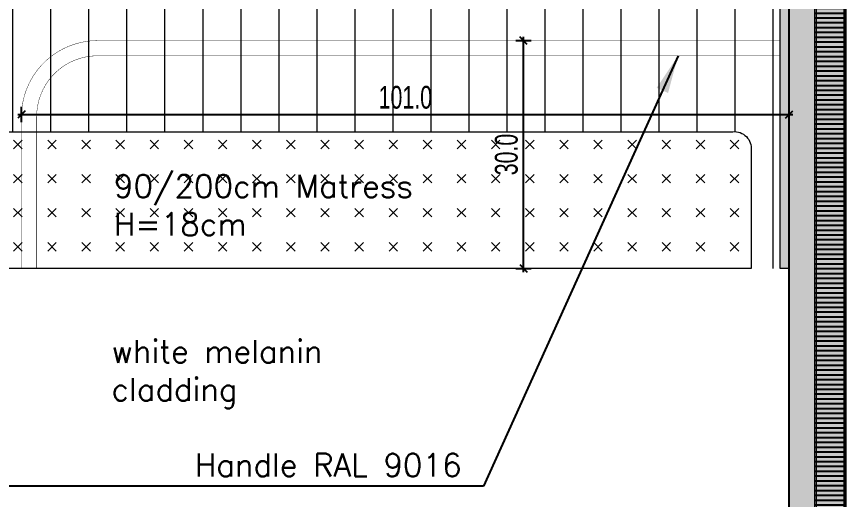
# Model space of a CAD drawing. Header units: inches. Extents: x 4017 to 5703, y -944 to 2840.
# Drawn here: x 5493.8 to 5602.9, y 1700.9 to 1764.5 of the extents above; entities that cross this region are included whole.
import ezdxf

# ---------------------------------------------------------------- set-up
doc = ezdxf.new("R2010")
doc.units = ezdxf.units.IN
doc.header["$MEASUREMENT"] = 0
doc.layers.get('0').update_dxf_attribs({"color": 5})
doc.layers.get('DEFPOINTS').update_dxf_attribs({"color": 254})
for name, color, linetype, lineweight in [('1 - bed panels', 170, 'Continuous', 9), ('1 - plaster', 1, 'Continuous', 9), ('1 - subStructural - Bearing', 132, 'Continuous', 9)]:
    doc.layers.add(name, color=color, linetype=linetype, lineweight=lineweight)
doc.layers.add('A-dim-work', color=8, linetype='Continuous')
doc.layers.add('A-HATCH', color=11, linetype='Continuous')
doc.styles.add('ENGLISH', font='romans.shx', dxfattribs={"height": 2})
doc.styles.add('hebtovna', font='hebtovna.shx', dxfattribs={"width": 0.7})
doc.styles.get("Standard").update_dxf_attribs({"font": 'arial.ttf'})
doc.dimstyles.new('Copy of gl-D10', dxfattribs={"dimtxt": 2, "dimasz": 1, "dimexe": 1, "dimexo": 1, "dimgap": 1, "dimtad": 0, "dimdec": 1, "dimzin": 0, "dimdsep": 46, "dimtxsty": 'hebtovna', "dimblk": 'OBLIQUE', "dimblk1": 'OBLIQUE', "dimblk2": 'OBLIQUE', "dimcen": 0, "dimdle": 0.5, "dimclrd": 256, "dimclre": 256, "dimclrt": 256, "dimadec": 0, "dimazin": 0, "dimtfac": 0.05, "dimtdec": 1, "dimtix": 1, "dimtmove": 2, "dimatfit": 0, "dimfxl": 1, "dimfxlon": 1, "dimtvp": 0.75, "dimtolj": 1, "dimtzin": 0, "dimarcsym": 0})
doc.dimstyles.new('D-50', dxfattribs={"dimtxt": 11, "dimasz": 0.5, "dimexe": 0.2, "dimexo": 0, "dimgap": 0.8, "dimtad": 0, "dimdec": 0, "dimdsep": 46, "dimtxsty": 'Standard', "dimblk": 'ar11', "dimcen": 20, "dimdle": 0.1, "dimse1": 1, "dimse2": 1, "dimclrt": 2, "dimadec": 0, "dimazin": 0, "dimtfac": 1, "dimtdec": 0, "dimtix": 1, "dimtmove": 2, "dimatfit": 3, "dimfxl": 1, "dimtvp": 1, "dimtolj": 1, "dimlwd": -1, "dimlwe": -1, "dimarcsym": 0})

# ---------------------------------------------------------------- blocks, each defined once
blk = doc.blocks.new('dooor')
at = {"layer": '1 - subStructural - Bearing', "true_color": 0xadcab8}
h = blk.add_hatch(color=9, dxfattribs=at)
h.dxf.hatch_style = 1
h.paths.add_polyline_path([(7.4, -48.22), (0, -48.22), (0, -259), (7.4, -259)])
at = {"layer": 'A-HATCH'}
h = blk.add_hatch(dxfattribs=at)
h.set_pattern_fill('ANSI31', color=253, scale=0.2, angle=194.9204, style=0)
h.set_pattern_definition([(180, (-61009.41664, -44345.6368), (-3e-16, -0.635), [])])
h.paths.add_polyline_path([(4.01, -52.04), (2.01, -52.04), (2.01, -50.08), (0.01, -50.08), (0.01, -259), (2.01, -259), (2.01, -256.89), (4.01, -256.89)])
at = {"ltscale": 0.0005}
blk.add_lwpolyline([(7.4, -48.22), (0, -48.22), (0, -259), (7.4, -259)], close=True, dxfattribs=at)
at = {"layer": '1 - plaster'}
blk.add_lwpolyline([(0, -47.02), (7.4, -47.02), (7.4, -259), (0, -259)], close=True, dxfattribs=at)
at = {"layer": '1 - subStructural - Bearing'}
blk.add_lwpolyline([(2.01, -50.08), (0.01, -50.08), (0.01, -74.43), (0.01, -258.85), (2.01, -258.85), (2.01, -256.89), (4.01, -256.89), (4.01, -75.68), (4.01, -52.04), (2.01, -52.04)], close=True, dxfattribs=at)
blk.add_lwpolyline([(1.81, -258.85), (1.81, -256.69), (3.81, -256.69), (3.81, -75.62), (3.81, -52.24), (1.81, -52.24), (1.81, -50.28), (0.21, -50.28), (0.21, -74.49), (0.21, -258.65), (2.01, -258.65)], dxfattribs=at)
blk = doc.blocks.new('ndhd')
at = {"layer": '1 - bed panels', "true_color": 0xc2c2c2}
h = blk.add_hatch(dxfattribs=at)
h.set_pattern_fill('CROSS', color=9, scale=0.5, angle=135)
h.set_pattern_definition([(135, (-154.6855, -22.06), (-4.490128, 4e-16), [1.5875, -4.7625]), (225, (-154.6855, -20.9375), (-4e-16, -4.490128), [1.5875, -4.7625])])
edge = h.paths.add_edge_path()
edge.add_line((271.25, 1403.97), (271.25, 1419.96))
edge.add_arc((269.25, 1419.96), 2, 0, 90)
edge.add_line((269.25, 1421.96), (73.66, 1421.96))
edge.add_arc((73.45, 1419.76), 2.21, 84.6061, 185.9412)
edge.add_line((71.25, 1419.53), (71.25, 1403.97))
edge.add_line((71.25, 1403.97), (271.25, 1403.97))
edge = h.paths.add_edge_path()
edge.add_line((227.75, 1431.96), (263.75, 1431.96))
edge.add_arc((263.75, 1429.96), 2, 0, 90, ccw=False)
edge.add_line((265.75, 1429.96), (265.75, 1423.96))
edge.add_arc((263.75, 1423.96), 2, -90, 0, ccw=False)
edge.add_line((263.75, 1421.96), (227.75, 1421.96))
edge.add_arc((227.75, 1423.96), 2, 180, 270, ccw=False)
edge.add_line((225.75, 1423.96), (225.76, 1429.32))
edge.add_arc((228.76, 1429.13), 3, 109.5912, 176.4134, ccw=False)
at = {"layer": '1 - bed panels', "color": 9, "true_color": 0xc2c2c2}
blk.add_lwpolyline([(271.25, 1403.97), (271.25, 1419.96, 0.414214), (269.25, 1421.96), (73.66, 1421.96, 0.473419), (71.25, 1419.53), (71.25, 1403.97)], format="xyb", close=True, dxfattribs=at)
blk = doc.blocks.new('111')
at = {"layer": '1 - bed panels', "true_color": 0x334acc}
h = blk.add_hatch(dxfattribs=at)
h.set_pattern_fill('DOTS', color=162, scale=0.1, angle=135)
h.set_pattern_definition([(135, (-5228.088, 7294.87587), (-0.1683798023, -0.0561266008), [0, -0.15875])])
h.paths.add_polyline_path([(211, 0), (209.8, 0), (209.8, -103), (211, -103)])
at = {"layer": '1 - bed panels', "true_color": 0xc2c2c2}
h = blk.add_hatch(dxfattribs=at)
h.set_pattern_fill('LINE', color=9, scale=1.575, angle=-90)
h.set_pattern_definition([(270, (-7198.2296, -5166.2064), (5.000625, -2e-15), [])])
edge = h.paths.add_edge_path()
edge.add_line((6, -103), (1, -103))
edge.add_line((1, -103), (0.5, -0.7))
edge.add_line((0.5, -0.7), (210.5, -0.7))
edge.add_line((210.5, -0.7), (211, -103))
edge.add_line((211, -103), (206, -103))
edge.add_line((206, -103), (206, -87.43))
edge.add_arc((203.8, -87.2), 2.21, 354.0588, 455.3939)
edge.add_line((203.59, -85), (49.5, -85))
edge.add_arc((49.5, -83), 2, 270, 360)
edge.add_line((51.5, -83), (51.49, -77.64))
edge.add_arc((48.49, -77.83), 3, 3.5866, 70.4088)
edge.add_line((49.5, -75), (13.5, -75))
edge.add_arc((13.5, -77), 2, 90, 180)
edge.add_line((11.5, -77), (11.5, -83))
edge.add_arc((13.5, -83), 2, 180, 270)
edge.add_line((13.5, -85), (8, -85))
edge.add_arc((8, -87), 2, 90, 180)
edge.add_line((6, -87), (6, -103))
at = {"layer": '1 - bed panels'}
for points in [[(209.8, -103), (209.8, -10.02)], [(211, -10.02), (211, -103), (209.8, -103)]]:
    blk.add_lwpolyline(points, dxfattribs=at)
at = {"xscale": -1}
blk.add_blockref('ndhd', (277.25, -1506.96), dxfattribs=at)
at = {"layer": 'A-dim-work', "color": 6, "lineweight": 40, "ltscale": 20, "char_height": 3, "attachment_point": 1, "style": 'ENGLISH'}
for s, insert in [('90/200cm Matress', (122.16, -90.67)), ('H=18cm', (122.16, -95.67))]:
    blk.add_mtext_dynamic_manual_height_columns(s, width=45.8021, gutter_width=1, heights=[5.04], dxfattribs=dict(at, insert=insert))
blk = doc.blocks.new('ar11')
for p, q in [((0, 14.887), (0, -14.887)), ((-4.243, -4.243), (4.243, 4.243)), ((-12.405, 0), (12.405, 0))]:
    blk.add_line(p, q)
blk = doc.blocks.new('_Oblique')
at = {"color": 0, "linetype": 'ByBlock', "lineweight": -2}
blk.add_line((-0.5, -0.5), (0.5, 0.5), dxfattribs=at)
blk = doc.blocks.new('*D367')
at = {"layer": 'A-dim-work', "color": 6, "lineweight": -2, "ltscale": 0.0005, "transparency": 16777216}
for p, q in [((5494.48, 1750.57), (5494.48, 1752.57)), ((5595.48, 1750.57), (5595.48, 1752.57)), ((5493.98, 1751.57), (5595.98, 1751.57))]:
    blk.add_line(p, q, dxfattribs=at)
at = {"layer": 'DEFPOINTS', "color": 0, "ltscale": 0.0005, "transparency": 16777216}
for p in [(5595.48, 1751.57), (5494.48, 1731.3), (5595.48, 1730.3)]:
    blk.add_point(p, dxfattribs=at)
at = {"layer": 'A-dim-work', "color": 6, "lineweight": -2, "ltscale": 0.0005, "transparency": 16777216, "rotation": 180}
blk.add_blockref('_Oblique', (5494.48, 1751.57), dxfattribs=at)
at = {"layer": 'A-dim-work', "color": 6, "lineweight": -2, "ltscale": 0.0005, "transparency": 16777216}
blk.add_blockref('_Oblique', (5595.48, 1751.57), dxfattribs=at)
at = {"layer": 'A-dim-work', "color": 6, "ltscale": 0.0005, "transparency": 16777216, "insert": (5544.98, 1753.82), "char_height": 3, "attachment_point": 5, "style": 'hebtovna'}
blk.add_mtext('\\A1;101.0', dxfattribs=at)
blk = doc.blocks.new('*D368')
at = {"layer": 'A-dim-work', "color": 6, "lineweight": -2, "ltscale": 0.0005, "transparency": 16777216}
for p, q in [((5559.53, 1761.3), (5561.53, 1761.3)), ((5560.53, 1730.8), (5560.53, 1761.8)), ((5559.53, 1731.3), (5561.53, 1731.3))]:
    blk.add_line(p, q, dxfattribs=at)
at = {"layer": 'DEFPOINTS', "color": 0, "ltscale": 0.0005, "transparency": 16777216}
for p in [(5540.92, 1761.3), (5560.53, 1761.3), (5540.92, 1731.3)]:
    blk.add_point(p, dxfattribs=at)
at = {"layer": 'A-dim-work', "color": 6, "lineweight": -2, "ltscale": 0.0005, "transparency": 16777216}
for p, rotation in [((5560.53, 1761.3), 90), ((5560.53, 1731.3), 270)]:
    blk.add_blockref('_Oblique', p, dxfattribs=dict(at, rotation=rotation))
at = {"layer": 'A-dim-work', "color": 6, "ltscale": 0.0005, "transparency": 16777216, "insert": (5558.28, 1746.3), "char_height": 3, "attachment_point": 5, "rotation": 90, "style": 'hebtovna'}
blk.add_mtext('\\A1;30.0', dxfattribs=at)

msp = doc.modelspace()

# ---------------------------------------------------------------- linework, layer by layer
at = {"layer": 'A-dim-work', "ltscale": 0.0005, "const_width": 0.05}
for points in [[(5494.48, 1731.3), (5494.48, 1751.3, -0.414214), (5504.48, 1761.3), (5594.28, 1761.3)], [(5496.48, 1731.3), (5496.48, 1751.3, -0.414214), (5504.48, 1759.3), (5594.28, 1759.3)]]:
    msp.add_lwpolyline(points, format="xyb", dxfattribs=at)

# ---------------------------------------------------------------- block references
at = {"xscale": -1}
msp.add_blockref('dooor', (5602.88, 1843.3), dxfattribs=at)
msp.add_blockref('111', (5384.48, 1834.3))

# ---------------------------------------------------------------- texts
at = {"layer": 'A-dim-work', "color": 6, "lineweight": 40, "ltscale": 20, "char_height": 3, "style": 'ENGLISH'}
for s, width, gutter_width, heights, insert, attachment_point in [('white melanin cladding', 40.3433, 1, [17.36], (5506.32, 1712.87), 7), ('Handle RAL 9016', 62.0804, 300.45, [0], (5552.39, 1703.91), 9)]:
    msp.add_mtext_dynamic_manual_height_columns(s, width=width, gutter_width=gutter_width, heights=heights, dxfattribs=dict(at, insert=insert, attachment_point=attachment_point))

# ---------------------------------------------------------------- dimensions: what is measured, and where the dimension line sits
at = {"layer": 'A-dim-work', "ltscale": 0.0005}
dim = msp.add_linear_dim(base=(5560.53, 1761.3), p1=(5540.92, 1731.3), p2=(5540.92, 1761.3), angle=90, dimstyle='Copy of gl-D10', override={"dimtxt": 3, "dimclrd": 6, "dimclre": 6, "dimclrt": 6}, dxfattribs=at)
dim.commit()
dim.dimension.update_dxf_attribs({"geometry": '*D368', "text_midpoint": (5558.28, 1746.3)})
dim = msp.add_linear_dim(base=(5595.48, 1751.57), p1=(5494.48, 1731.3), p2=(5595.48, 1730.3), dimstyle='Copy of gl-D10', override={"dimtxt": 3, "dimclrd": 6, "dimclre": 6, "dimclrt": 6}, dxfattribs=at)
dim.commit()
dim.dimension.update_dxf_attribs({"geometry": '*D367', "text_midpoint": (5544.98, 1753.82)})

# ---------------------------------------------------------------- leaders
at = {"layer": 'A-dim-work', "color": 6, "lineweight": 40, "ltscale": 20}
msp.add_leader([(5580.86, 1759.3), (5555.27, 1702.62), (5492.83, 1702.62)], dimstyle='D-50', override={"dimasz": 5, "dimfxl": 1.25, "dimfxlon": 1}, dxfattribs=at)

doc.saveas('drawing.dxf')
